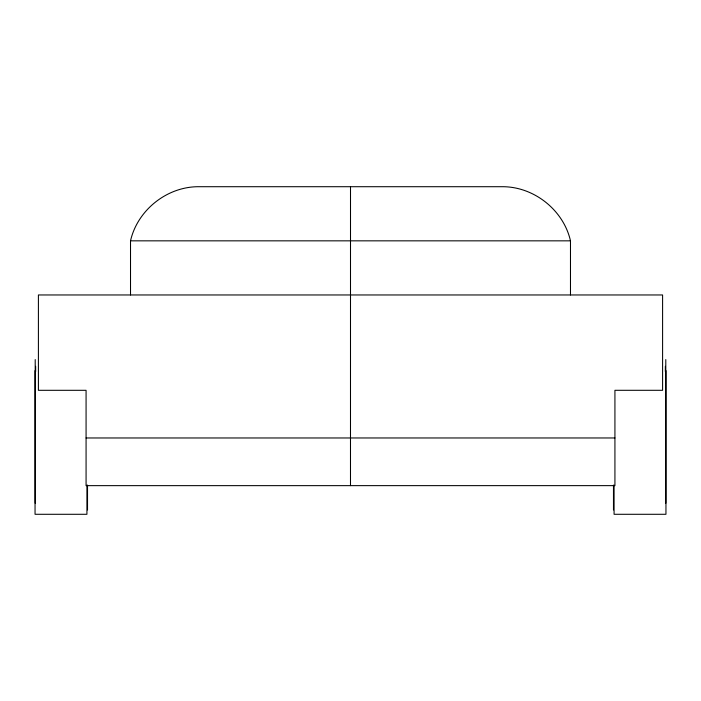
<?xml version="1.0" encoding="UTF-8"?>
<svg xmlns="http://www.w3.org/2000/svg" width="701" height="701" viewBox="0 0 701 701"><rect width="100%" height="100%" fill="white"/><g stroke="black" fill="none" stroke-linecap="round" stroke-linejoin="round"><path stroke-width="1.05" d="M130.517 294.963L130.517 240.837C137.554 209.827 167.451 186.282 199.25 186.711L501.75 186.711C533.549 186.282 563.446 209.818 570.483 240.837L570.483 294.963M130.517 240.837L570.483 240.837M86.074 437.976L614.926 437.967M350.509 485.635L614.926 485.635L614.926 390.299L662.594 390.299L662.594 294.963L38.406 294.963L38.406 390.308L86.074 390.308L86.074 485.644L350.491 485.644L350.509 186.711M665.95 370.627L665.95 514.289L614.076 514.289L614.076 485.171M665.792 359.569L665.792 503.23M665.354 366.308L665.354 371.565M613.48 485.127L613.48 509.969M87.52 485.127L87.52 509.977M86.924 485.18L86.924 514.289L35.05 514.289L35.05 370.627M35.646 366.316L35.646 371.574M35.208 359.578L35.208 503.23"/></g></svg>
